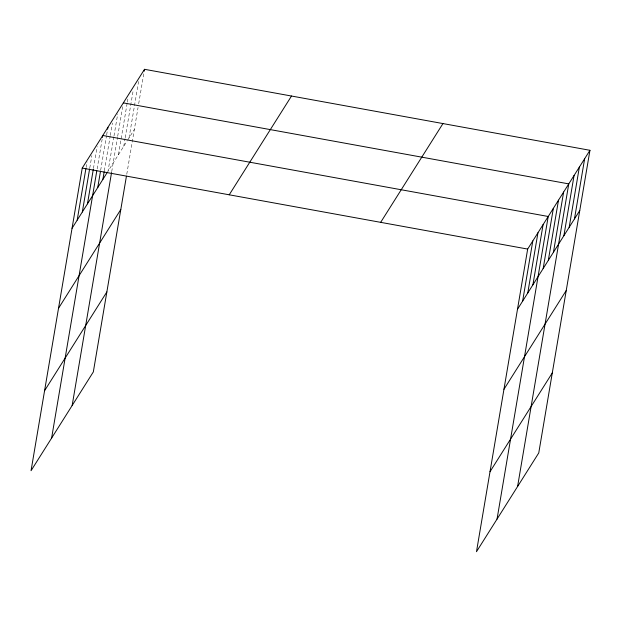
<?xml version="1.0" encoding="UTF-8"?>
<svg xmlns="http://www.w3.org/2000/svg" width="621" height="621" viewBox="0 0 621 621"><rect width="100%" height="100%" fill="white"/><g stroke="black" fill="none" stroke-linecap="round" stroke-linejoin="round"><path stroke-width="0.47" stroke-dasharray="3.1 2.33" d="M86.078 167.569L87.049 161.84M89.766 168.027L91.861 155.599M93.445 168.477L97.163 146.494M97.132 168.928L102.139 139.306M100.649 170.34L106.47 135.929M106.633 134.974L107.441 130.2M104.336 170.791L110.158 136.387M110.313 135.432L112.417 123.005M113.837 136.837L108.015 171.241L127.111 140.959M114 135.883L117.718 113.899M111.71 171.668L117.524 137.288M117.679 136.333L122.694 106.703M118.448 154.699L127.181 103.086M127.344 102.131L127.988 98.312M123.742 146.3L125.038 138.654M125.201 137.699L133.282 89.913M129.036 137.909L138.576 81.522M126.762 174.268L138.048 107.526M138.693 103.707L143.87 73.123M127.592 140.199L134.33 129.51"/><path stroke-width="0.93" d="M589.95 150.298L527.671 249.075L476.486 551.696L538.764 452.926L589.95 150.298L144.514 69.304L82.236 168.074L31.05 470.702L93.329 371.925L126.436 176.178M77.19 220.137L85.915 168.532M82.329 211.986L89.603 168.982M87.468 203.843L93.282 169.432M51.605 438.108L96.806 170.845M102.465 137.388L102.791 135.479L548.219 216.481L497.041 519.102M97.745 187.542L100.493 171.295M107.604 129.246L107.922 127.328M102.876 179.391L104.173 171.745M72.152 405.513L111.547 172.615M144.188 71.213L144.514 69.304M522.626 301.138L532.81 240.925M527.765 292.988L537.949 232.774M532.903 284.837L543.088 224.623M543.173 268.536L553.358 208.33M548.312 260.393L558.496 200.179M553.451 252.242L563.635 192.029M517.588 486.507L568.774 183.886L123.338 102.884M563.884 235.701L574.068 175.487M569.178 227.302L579.362 167.088M574.472 218.903L584.656 158.697M72.052 228.287L107.503 172.056M58.521 308.28L120.8 209.51M44.58 390.702L106.859 291.932M229.227 194.808L291.505 96.03M380.673 222.341L442.959 123.571M517.487 309.281L579.766 210.511M503.957 389.282L566.236 290.504M490.016 471.704L552.294 372.926M82.236 168.074L527.671 249.075"/></g></svg>
